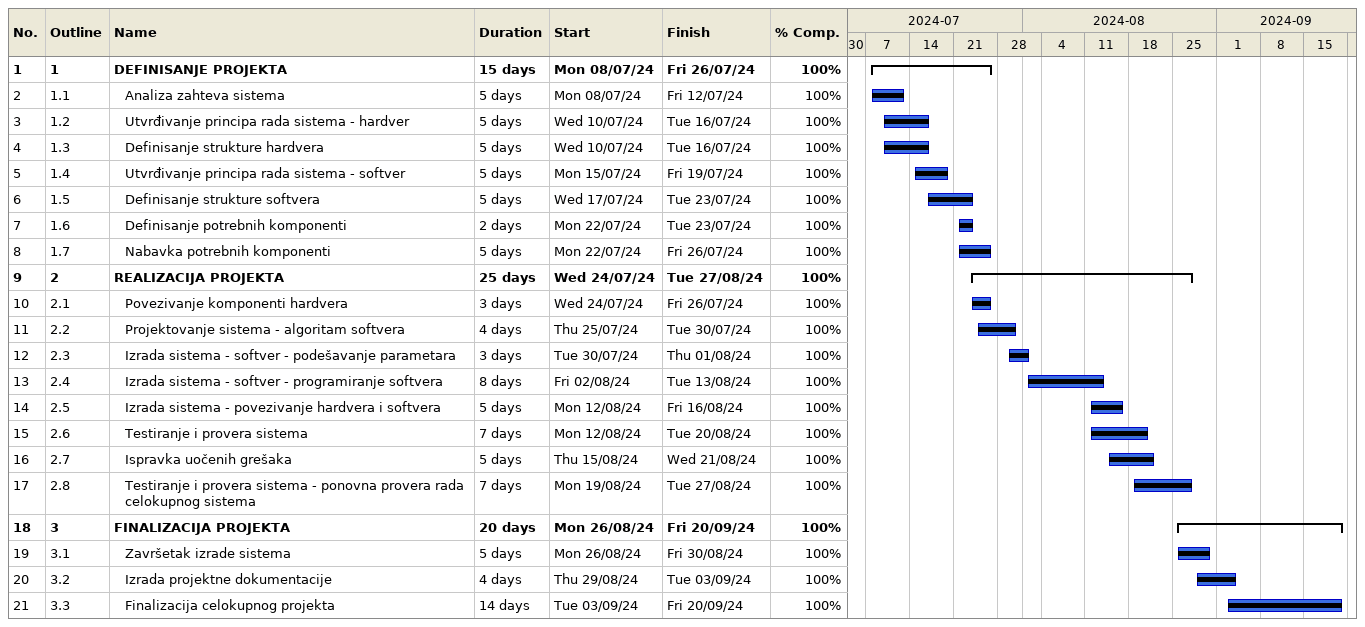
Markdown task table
| ID | WBS | Task | Duration | Start | Finish | % complete |
|---|---|---|---|---|---|---|
| 1 | 1 | **DEFINISANJE PROJEKTA** | 15d | 2024-07-08 | 2024-07-26 | 100 |
| 2 | 1.1 | Analiza zahteva sistema | 5d | 2024-07-08 | 2024-07-12 | 100 |
| 3 | 1.2 | Utvrđivanje principa rada sistema - hardver | 5d | 2024-07-10 | 2024-07-16 | 100 |
| 4 | 1.3 | Definisanje strukture hardvera | 5d | 2024-07-10 | 2024-07-16 | 100 |
| 5 | 1.4 | Utvrđivanje principa rada sistema - softver | 5d | 2024-07-15 | 2024-07-19 | 100 |
| 6 | 1.5 | Definisanje strukture softvera | 5d | 2024-07-17 | 2024-07-23 | 100 |
| 7 | 1.6 | Definisanje potrebnih komponenti | 2d | 2024-07-22 | 2024-07-23 | 100 |
| 8 | 1.7 | Nabavka potrebnih komponenti | 5d | 2024-07-22 | 2024-07-26 | 100 |
| 9 | 2 | **REALIZACIJA PROJEKTA** | 25d | 2024-07-24 | 2024-08-27 | 100 |
| 10 | 2.1 | Povezivanje komponenti hardvera | 3d | 2024-07-24 | 2024-07-26 | 100 |
| 11 | 2.2 | Projektovanje sistema - algoritam softvera | 4d | 2024-07-25 | 2024-07-30 | 100 |
| 12 | 2.3 | Izrada sistema - softver - podešavanje parametara | 3d | 2024-07-30 | 2024-08-01 | 100 |
| 13 | 2.4 | Izrada sistema - softver - programiranje softvera | 8d | 2024-08-02 | 2024-08-13 | 100 |
| 14 | 2.5 | Izrada sistema - povezivanje hardvera i softvera | 5d | 2024-08-12 | 2024-08-16 | 100 |
| 15 | 2.6 | Testiranje i provera sistema | 7d | 2024-08-12 | 2024-08-20 | 100 |
| 16 | 2.7 | Ispravka uočenih grešaka | 5d | 2024-08-15 | 2024-08-21 | 100 |
| 17 | 2.8 | Testiranje i provera sistema - ponovna provera rada celokupnog sistema | 7d | 2024-08-19 | 2024-08-27 | 100 |
| 18 | 3 | **FINALIZACIJA PROJEKTA** | 20d | 2024-08-26 | 2024-09-20 | 100 |
| 19 | 3.1 | Završetak izrade sistema | 5d | 2024-08-26 | 2024-08-30 | 100 |
| 20 | 3.2 | Izrada projektne dokumentacije | 4d | 2024-08-29 | 2024-09-03 | 100 |
| 21 | 3.3 | Finalizacija celokupnog projekta | 14d | 2024-09-03 | 2024-09-20 | 100 |
